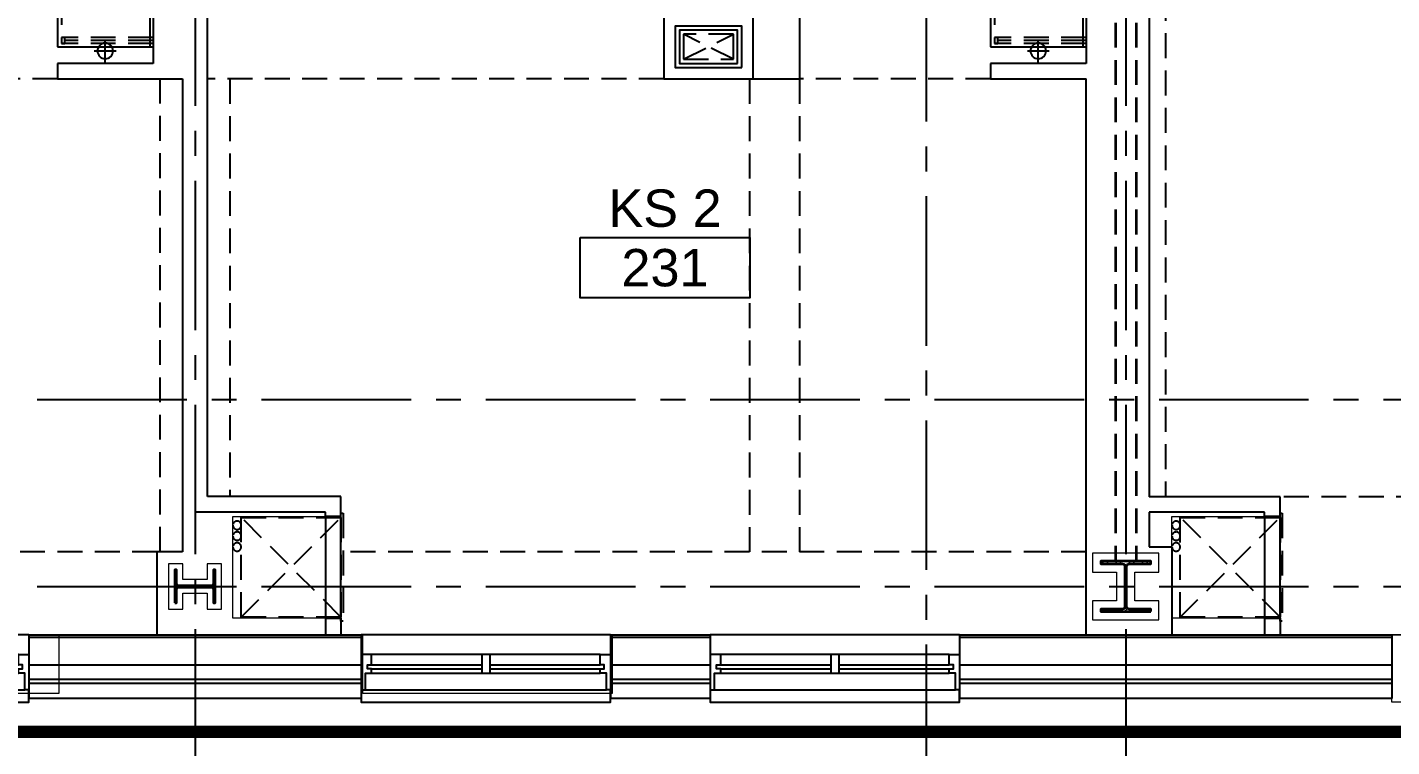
# Model space of a CAD drawing. Header units: inches. Extents: x 12000 to 16048, y 0 to 3185.
# Drawn here: x 14871.6 to 15200, y 805.7 to 979 of the extents above; entities that cross this region are included whole.
import ezdxf
from ezdxf.enums import TextEntityAlignment as Align

# ---------------------------------------------------------------- set-up
doc = ezdxf.new("R2010")
doc.units = ezdxf.units.IN
doc.header["$LTSCALE"] = 48
doc.header["$MEASUREMENT"] = 0
for name, pattern in [('CENTER2', [1.125, 0.75, -0.125, 0.125, -0.125]), ('HIDDEN', [0.375, 0.25, -0.125]), ('HIDDEN2', [0.1875, 0.125, -0.0625]), ('PHANTOM2', [1.25, 0.625, -0.125, 0.125, -0.125, 0.125, -0.125])]:
    doc.linetypes.add(name, pattern=pattern)
for name, color, linetype in [('_0_Objects', 8, 'Continuous'), ('A-Door', 8, 'Continuous'), ('A-Door-Head', 8, 'Continuous'), ('A-Flor-Case', 8, 'Continuous'), ('A-Flor-Case-Hidden', 8, 'HIDDEN2'), ('A-Flor-Outline', 8, 'Continuous'), ('A-Flor-Ovhd', 8, 'HIDDEN2'), ('A-Flor-Pfix', 8, 'Continuous'), ('A-Flor-Soffit', 8, 'HIDDEN2'), ('A-Flor-Wall Mtd Fixture', 8, 'Continuous'), ('A-Glaz', 8, 'Continuous'), ('A-Glaz-Sill', 8, 'Continuous'), ('A-Grid(3-32)', 8, 'CENTER2'), ('A-HVAC', 8, 'HIDDEN2'), ('A-Site-Property', 8, 'PHANTOM2'), ('A-Tag-Rm(3-32)', 8, 'Continuous'), ('A-Wall-Full', 8, 'Continuous'), ('A-Wall-Hatch', 8, 'Continuous')]:
    doc.layers.add(name, color=color, linetype=linetype)
for name, color, linetype, lineweight in [('A-Detl-Hatch', 8, 'Continuous', 18), ('S-Detl-Hatch', 8, 'Continuous', 18), ('S-Detl-Wide', 8, 'Continuous', 35)]:
    doc.layers.add(name, color=color, linetype=linetype, lineweight=lineweight)
doc.layers.add('G-Anno-Nplt', color=8, linetype='Continuous', lineweight=18, plot=False)
doc.layers.add('G-Anno-View', color=8, linetype='Continuous', lineweight=18, plot=False)
doc.styles.add('G1DIM', font='arial.ttf')
doc.styles.get("Standard").update_dxf_attribs({"font": 'arial.ttf'})
doc.dimstyles.new('Aec-Arch-I-96', dxfattribs={"dimscale": 96, "dimtxt": 0.09375, "dimasz": 0.0625, "dimexe": 0.0625, "dimexo": 0.0625, "dimgap": 0.03125, "dimtad": 1, "dimdec": 3, "dimzin": 3, "dimdsep": 46, "dimlunit": 4, "dimtxsty": 'G1DIM', "dimblk": 'ARCHTICK', "dimcen": 0.09375, "dimclrd": 256, "dimclre": 256, "dimclrt": 256, "dimazin": 2, "dimtfac": 0.75, "dimtdec": 3, "dimtix": 1, "dimtmove": 2, "dimatfit": 2, "dimldrblk": 'OPEN90', "dimfxl": 0.0625, "dimtolj": 1, "dimtzin": 0, "dimarcsym": 0})

# ---------------------------------------------------------------- blocks, each defined once
blk = doc.blocks.new('EXTERIOR WINDOW')
at = {"layer": 'A-Glaz'}
for p, q in [((3829.83, -10349.67), (3856.33, -10349.67)), ((3858.33, -10349.67), (3884.83, -10349.67)), ((3829.83, -10350.67), (3856.33, -10350.67)), ((3829.83, -10351.67), (3884.83, -10351.67)), ((3858.33, -10350.67), (3884.83, -10350.67))]:
    blk.add_line(p, q, dxfattribs=at)
for points in [[(3829.83, -10349.67), (3829.83, -10347.17), (3827.33, -10347.17), (3827.33, -10355.67), (3828.33, -10355.67), (3828.33, -10351.67), (3829.83, -10351.67), (3829.83, -10350.67), (3828.83, -10350.67), (3828.83, -10349.67), (3829.83, -10349.67)], [(3884.83, -10349.67), (3884.83, -10347.17), (3887.33, -10347.17), (3887.33, -10355.67), (3886.33, -10355.67), (3886.33, -10351.67), (3884.83, -10351.67), (3884.83, -10350.67), (3885.83, -10350.67), (3885.83, -10349.67), (3884.83, -10349.67)]]:
    blk.add_lwpolyline(points, dxfattribs=at)
blk.add_lwpolyline([(3858.33, -10347.17), (3856.33, -10347.17), (3856.33, -10351.67), (3858.33, -10351.67)], close=True, dxfattribs=at)
at = {"layer": 'A-Glaz-Sill'}
for p, q in [((3887.33, -10342.42), (3827.33, -10342.42)), ((3884.83, -10347.17), (3829.83, -10347.17)), ((3828.33, -10355.67), (3886.33, -10355.67))]:
    blk.add_line(p, q, dxfattribs=at)
blk.add_lwpolyline([(3827.33, -10355.67), (3827.33, -10358.67), (3887.33, -10358.67), (3887.33, -10355.67)], dxfattribs=at)
blk = doc.blocks.new('2ND FLOOR CORE & SHELL')
at = {"layer": 'A-Wall-Full'}
for p, q in [((10856.5, -9209.34), (10856.5, -9224.71)), ((10856.5, -9209.38), (10936.5, -9209.38)), ((10936.5, -9209.34), (10936.5, -9224.71)), ((10996.5, -9209.34), (10996.5, -9224.71)), ((10996.5, -9209.38), (11020.5, -9209.38)), ((11020.5, -9209.34), (11020.5, -9224.71)), ((11080.5, -9209.34), (11080.5, -9224.71)), ((11080.5, -9209.38), (11184.5, -9209.38)), ((11184.5, -9209.36), (11184.5, -9224.73)), ((10936.5, -9224.75), (10856.5, -9224.75)), ((11020.5, -9224.75), (10996.5, -9224.75)), ((11184.5, -9224.75), (11080.5, -9224.75))]:
    blk.add_line(p, q, dxfattribs=at)
at = {"layer": 'A-Wall-Hatch'}
for p, q in [((10856.5, -9210), (10936.5, -9210)), ((10996.5, -9210), (11020.5, -9210)), ((11080.5, -9210), (11184.5, -9210)), ((10856.5, -9216.62), (10936.5, -9216.62)), ((10996.5, -9216.62), (11020.5, -9216.62)), ((11080.5, -9216.62), (11184.5, -9216.62)), ((10936.5, -9220.13), (10856.5, -9220.13)), ((11020.5, -9220.13), (10996.5, -9220.13)), ((11184.5, -9220.13), (11080.5, -9220.13)), ((10936.5, -9221.13), (10856.5, -9221.13)), ((11020.5, -9221.13), (10996.5, -9221.13)), ((11184.5, -9221.13), (11080.5, -9221.13))]:
    blk.add_line(p, q, dxfattribs=at)
for p in [(6969.17, 1133.05), (7109.17, 1133.05), (7193.17, 1133.05)]:
    blk.add_blockref('EXTERIOR WINDOW', p)
blk = doc.blocks.new('*U9')
at = {"layer": 'A-Detl-Hatch'}
h = blk.add_hatch(dxfattribs=at)
h.set_pattern_fill('ANSI32', color=256, scale=6, style=0)
h.set_pattern_definition([(45, (0, -4.865), (-1.591, 1.591), []), (45, (1.0607, -4.865), (-1.591, 1.591), [])])
edge = h.paths.add_edge_path()
edge.add_line((3.98, -9.73), (3.98, -9.295))
edge.add_line((3.98, -9.295), (0.645, -9.295))
edge.add_arc((0.645, -8.795), 0.5, 180, 270, ccw=False)
edge.add_line((0.145, -8.795), (0.145, -0.935))
edge.add_arc((0.645, -0.935), 0.5, 90, 180, ccw=False)
edge.add_line((0.645, -0.435), (3.98, -0.435))
edge.add_line((3.98, -0.435), (3.98, 0))
edge.add_line((3.98, 0), (-3.98, 0))
edge.add_line((-3.98, 0), (-3.98, -0.435))
edge.add_line((-3.98, -0.435), (-0.645, -0.435))
edge.add_arc((-0.645, -0.935), 0.5, 0, 90, ccw=False)
edge.add_line((-0.145, -0.935), (-0.145, -8.795))
edge.add_arc((-0.645, -8.795), 0.5, -90, 0, ccw=False)
edge.add_line((-0.645, -9.295), (-3.98, -9.295))
edge.add_line((-3.98, -9.295), (-3.98, -9.73))
edge.add_line((-3.98, -9.73), (3.98, -9.73))
at = {"linetype": 'ByBlock'}
blk.add_lwpolyline([(3.98, -9.73), (3.98, -9.295), (0.645, -9.295, -0.4142136), (0.145, -8.795), (0.145, -0.935, -0.4142136), (0.645, -0.435), (3.98, -0.435), (3.98, 0), (-3.98, 0), (-3.98, -0.435), (-0.645, -0.435, -0.4142136), (-0.145, -0.935), (-0.145, -8.795, -0.4142136), (-0.645, -9.295), (-3.98, -9.295), (-3.98, -9.73)], format="xyb", close=True, dxfattribs=at)
blk = doc.blocks.new('W10X33')
at = {"layer": 'S-Detl-Hatch'}
blk.add_lwpolyline([(13773.28, -7309.78), (13773.28, -7306.34), (13769.45, -7306.34), (13769.45, -7300.48), (13773.28, -7300.48), (13773.28, -7297.05), (13762.32, -7297.05), (13762.32, -7300.48), (13766.16, -7300.48), (13766.16, -7306.34), (13762.32, -7306.34), (13762.32, -7309.78)], close=True, dxfattribs=at)
at = {"layer": 'S-Detl-Wide'}
blk.add_blockref('*U9', (13767.8, -7298.55), dxfattribs=at)
blk = doc.blocks.new('*U10')
at = {"layer": 'A-Detl-Hatch'}
h = blk.add_hatch(dxfattribs=at)
h.set_pattern_fill('ANSI32', color=256, scale=6, style=0)
h.set_pattern_definition([(45, (0, -6.06), (-1.591, 1.591), []), (45, (1.0607, -6.06), (-1.591, 1.591), [])])
edge = h.paths.add_edge_path()
edge.add_line((6, -12.12), (6, -11.515))
edge.add_line((6, -11.515), (0.795, -11.515))
edge.add_arc((0.795, -10.915), 0.6, 180, 270, ccw=False)
edge.add_line((0.195, -10.915), (0.195, -1.205))
edge.add_arc((0.795, -1.205), 0.6, 90, 180, ccw=False)
edge.add_line((0.795, -0.605), (6, -0.605))
edge.add_line((6, -0.605), (6, 0))
edge.add_line((6, 0), (-6, 0))
edge.add_line((-6, 0), (-6, -0.605))
edge.add_line((-6, -0.605), (-0.795, -0.605))
edge.add_arc((-0.795, -1.205), 0.6, 0, 90, ccw=False)
edge.add_line((-0.195, -1.205), (-0.195, -10.915))
edge.add_arc((-0.795, -10.915), 0.6, 270, 360, ccw=False)
edge.add_line((-0.795, -11.515), (-6, -11.515))
edge.add_line((-6, -11.515), (-6, -12.12))
edge.add_line((-6, -12.12), (6, -12.12))
at = {"linetype": 'ByBlock'}
blk.add_lwpolyline([(6, -12.12), (6, -11.515), (0.795, -11.515, -0.4142136), (0.195, -10.915), (0.195, -1.205, -0.4142136), (0.795, -0.605), (6, -0.605), (6, 0), (-6, 0), (-6, -0.605), (-0.795, -0.605, -0.4142136), (-0.195, -1.205), (-0.195, -10.915, -0.4142136), (-0.795, -11.515), (-6, -11.515), (-6, -12.12)], format="xyb", close=True, dxfattribs=at)
blk = doc.blocks.new('W12X65')
at = {"layer": 'S-Detl-Hatch'}
blk.add_lwpolyline([(13860.59, -7310.28), (13860.59, -7305.67), (13854.79, -7305.67), (13854.79, -7298.76), (13860.59, -7298.76), (13860.59, -7294.16), (13844.59, -7294.16), (13844.59, -7298.76), (13850.4, -7298.76), (13850.4, -7305.67), (13844.59, -7305.67), (13844.59, -7310.28)], close=True, dxfattribs=at)
at = {"layer": 'S-Detl-Wide'}
blk.add_blockref('*U10', (13852.59, -7296.16), dxfattribs=at)
blk = doc.blocks.new('2ND FLOOR - STRUCTURAL GRID')
at = {"layer": 'A-Grid(3-32)'}
for p, q in [((10896.5, -7426.01), (10896.5, -9409.77)), ((11072.5, -9409.77), (11072.5, -7426.01)), ((11120.5, -7426.01), (11120.5, -9409.77)), ((8104.5, -9152.75), (11912.5, -9152.75)), ((8104.5, -9197.75), (11912.5, -9197.75))]:
    blk.add_line(p, q, dxfattribs=at)
at = {"layer": 'S-Detl-Wide', "linetype": 'HIDDEN2'}
for p, q in [((11118, -8998.95), (11118, -9191.69)), ((11123, -8998.95), (11123, -9191.69))]:
    blk.add_line(p, q, dxfattribs=at)
blk.add_blockref('W12X65', (-2732.1, -1895.53))
at = {"rotation": 270}
blk.add_blockref('W10X33', (18199.91, 4570.05), dxfattribs=at)
blk = doc.blocks.new('HVAC UNIT NICHE')
at = {"layer": 'A-Door-Head'}
blk.add_lwpolyline([(4, 0), (28.5, 0), (28.5, -3.75), (4, -3.75)], close=True, dxfattribs=at)
at = {"layer": 'A-HVAC'}
for p, q in [((4.25, 0), (28.25, -24)), ((4.25, -24), (28.25, 0))]:
    blk.add_line(p, q, dxfattribs=at)
for points in [[(3.25, 0), (29.25, 0), (29.25, 0.5), (3.25, 0.5)], [(4.25, -24), (28.25, -24), (28.25, 0), (4.25, 0)]]:
    blk.add_lwpolyline(points, close=True, dxfattribs=at)
for centre in [(21.13, -25), (23.75, -25), (26.36, -25)]:
    blk.add_circle(centre, 1, dxfattribs=at)
at = {"layer": 'A-Wall-Full'}
for p, q in [((4, 0), (0, 0)), ((4, -3.75), (4, 0)), ((28.5, 0), (33.25, 0)), ((28.5, -3.75), (28.5, 0)), ((33.25, 0), (33.25, -26)), ((4, -3.75), (0, -3.75)), ((28.5, -3.75), (29.5, -3.75)), ((29.5, -3.75), (29.5, -26))]:
    blk.add_line(p, q, dxfattribs=at)
at = {"layer": 'G-Anno-Nplt'}
blk.add_lwpolyline([(4, 0), (4, -26), (28.5, -26), (28.5, 0)], close=True, dxfattribs=at)
blk = doc.blocks.new('King Suite 1')
at = {"layer": 'A-Flor-Soffit'}
for p, q in [((9.56, -99.75), (9.56, -247.38)), ((134.07, -247.38), (37.12, -247.38))]:
    blk.add_line(p, q, dxfattribs=at)
at = {"layer": 'A-Wall-Full'}
for p, q in [((11.12, -247.38), (5.63, -247.38)), ((11.12, -251.12), (5.63, -251.12)), ((5.63, -251.12), (5.63, -259.44)), ((5.63, -259.44), (11.12, -259.44)), ((11.12, -259.44), (11.12, -280.63))]:
    blk.add_line(p, q, dxfattribs=at)
blk.add_lwpolyline([(5.63, -99.75), (5.63, -247.38)], dxfattribs=at)
at = {"layer": 'G-Anno-Nplt'}
blk.add_line((11.12, -280.63), (286.82, -280.63), dxfattribs=at)
blk.add_lwpolyline([(64, -280.61), (124, -280.61), (124, -296.87), (64, -296.87)], close=True, dxfattribs=at)
at = {"xscale": -1, "rotation": 270}
blk.add_blockref('HVAC UNIT NICHE', (37.12, -280.63), dxfattribs=at)
blk = doc.blocks.new('Plumbing Chase')
at = {"layer": 'A-Flor-Outline', "linetype": 'HIDDEN2', "ltscale": 0.5}
blk.add_lwpolyline([(0.625, 0), (6.625, 0), (6.625, 24), (0.625, 24)], close=True, dxfattribs=at)
at = {"layer": 'G-Anno-Nplt'}
for centre in [(3.625, 18), (3.625, 12), (3.625, 6)]:
    blk.add_circle(centre, 2.5, dxfattribs=at)
blk = doc.blocks.new('18in door')
blk.add_lwpolyline([(0, 0), (1.5, 0), (1.5, 18), (0, 18)], close=True)
blk.add_arc((0, 0), 18, 0, 90)
blk = doc.blocks.new('Single 12x6 HVAC Shaft')
at = {"layer": 'A-Flor-Outline'}
blk.add_lwpolyline([(3.75, 17.75), (11.75, 17.75), (11.75, 3.75), (3.75, 3.75)], close=True, dxfattribs=at)
at = {"layer": 'A-HVAC'}
for p, q in [((4.75, 16.75), (10.75, 4.75)), ((4.75, 4.75), (10.75, 16.75))]:
    blk.add_line(p, q, dxfattribs=at)
blk.add_lwpolyline([(4.75, 16.75), (10.75, 16.75), (10.75, 4.75), (4.75, 4.75)], close=True, dxfattribs=at)
at = {"layer": 'A-Wall-Full'}
for points in [[(0, 21.5), (15.5, 21.5), (15.5, 0), (0, 0)], [(2.75, 18.75), (12.75, 18.75), (12.75, 2.75), (2.75, 2.75)]]:
    blk.add_lwpolyline(points, close=True, dxfattribs=at)
blk = doc.blocks.new('wall sconce')
for p, q in [((-1, 0), (4.625, 0)), ((2, -2.625), (2, 2.625))]:
    blk.add_line(p, q)
blk.add_circle((2, 0), 1.875)
blk = doc.blocks.new('sink1915rear')
for p, q in [((-6, -4.54), (-3.61, -6.94)), ((-5.78, -4.41), (-3.96, -6.23)), ((-5.6, -4.24), (-3.78, -6.05)), ((-5.47, -4.01), (-3.08, -6.41)), ((-3.96, -6.23), (-3.78, -6.05)), ((-3.61, -6.94), (-3.08, -6.41))]:
    blk.add_line(p, q)
blk.add_circle((-6.35, -3.67), 0.938)
for points, knots in [([(-5.07, -5.48), (-5.16, -5.54), (-5.5, -5.8), (-6.03, -6.29), (-6.6, -6.99), (-7.03, -7.71), (-7.32, -8.45), (-7.5, -9.2), (-7.56, -9.95), (-7.5, -10.7), (-7.32, -11.45), (-7.03, -12.19), (-6.6, -12.91), (-6.03, -13.61), (-5.33, -14.26), (-4.48, -14.84), (-3.5, -15.33), (-2.41, -15.7), (-1.23, -15.95), (-0.41, -15.98), (0, -15.99)], [5.387657, 5.387657, 5.387657, 5.387657, 5.72094, 6.671915, 7.55893, 8.391939, 9.182354, 9.943851, 10.690053, 11.436458, 12.198524, 12.989815, 13.823917, 14.712127, 15.664288, 16.687236, 17.780855, 18.938437, 20.147416, 21.38303, 21.38303, 21.38303, 21.38303]), ([(0, -3.91), (-0.41, -3.93), (-1.23, -3.96), (-2.41, -4.2), (-3.48, -4.57), (-4.13, -4.89), (-4.43, -5.06)], [0, 0, 0, 0, 1.238365, 2.448444, 3.606048, 4.621257, 4.621257, 4.621257, 4.621257])]:
    blk.add_open_spline(points, degree=3, knots=knots)
for points in [[(0, -3.91), (1.24, -3.99), (2.42, -4.23), (3.52, -4.61), (4.49, -5.1), (5.33, -5.68), (6.03, -6.32), (6.59, -7.01), (7.01, -7.73), (7.31, -8.46), (7.48, -9.21), (7.54, -9.95), (7.48, -10.69), (7.31, -11.44), (7.01, -12.17), (6.59, -12.89), (6.03, -13.58), (5.33, -14.22), (4.49, -14.81), (3.51, -15.3), (2.42, -15.67), (1.23, -15.91), (0, -15.99)], [(0, -9.7), (-0.48, -9.61), (-0.88, -9.34), (-1.15, -8.93), (-1.25, -8.45), (-1.15, -7.97), (-0.88, -7.57), (-0.48, -7.3), (0, -7.2)], [(0, -7.58), (-0.33, -7.64), (-0.62, -7.83), (-0.81, -8.12), (-0.87, -8.45), (-0.81, -8.79), (-0.62, -9.07), (-0.33, -9.26), (0, -9.33)], [(0, -9.7), (0.48, -9.61), (0.88, -9.34), (1.15, -8.93), (1.25, -8.45), (1.15, -7.97), (0.88, -7.57), (0.48, -7.3), (0, -7.2)], [(0, -7.58), (0.33, -7.64), (0.62, -7.83), (0.81, -8.12), (0.88, -8.45), (0.81, -8.79), (0.62, -9.07), (0.33, -9.26), (0, -9.33)]]:
    blk.add_spline(points, degree=3)
at = {"layer": 'A-Flor-Case-Hidden', "linetype": 'HIDDEN2', "ltscale": 0.25, "extrusion": (0, 0, -1)}
blk.add_ellipse((0, -10.01), major_axis=(-8.56, 0), ratio=0.824818, dxfattribs=at)
blk = doc.blocks.new('41in Std Vanity')
at = {"layer": 'A-Flor-Case'}
for p, q in [((23, 52), (0, 52)), ((0.75, 4), (0.75, 52)), ((23, 4), (23, 52)), ((23, 4), (0, 4))]:
    blk.add_line(p, q, dxfattribs=at)
at = {"layer": 'A-Flor-Case-Hidden'}
for p, q in [((0, 51.25), (22, 51.25)), ((0, 50.5), (21.25, 50.5)), ((0, 49.75), (21.25, 49.75)), ((22, 4.75), (22, 51.125)), ((0, 16.875), (21.25, 16.875)), ((0, 16.125), (21.25, 16.125)), ((0, 15.375), (22, 15.375)), ((21.25, 16.125), (0.75, 16.125)), ((21.25, 15.375), (0.75, 15.375)), ((0, 6.25), (21.25, 6.25)), ((0, 5.5), (21.25, 5.5)), ((0, 4.75), (22, 4.75))]:
    blk.add_line(p, q, dxfattribs=at)
for points in [[(21.25, 49.75), (22, 49.75), (22, 51.25), (21.25, 51.25)], [(21.25, 16.875), (22, 16.875), (22, 15.375), (21.25, 15.375)], [(21.25, 6.25), (22, 6.25), (22, 4.75), (21.25, 4.75)]]:
    blk.add_lwpolyline(points, close=True, dxfattribs=at)
at = {"layer": 'A-Wall-Full'}
for p, q in [((0, 0), (0, 56)), ((0, 56), (23, 56)), ((23, 0), (0, 0))]:
    blk.add_line(p, q, dxfattribs=at)
at = {"layer": 'A-Flor-Pfix', "rotation": 90}
blk.add_blockref('sink1915rear', (2.736, 33.312), dxfattribs=at)
at = {"layer": 'A-Flor-Wall Mtd Fixture', "xscale": -1, "rotation": 90}
blk.add_blockref('wall sconce', (11.5, 55), dxfattribs=at)
at = {"layer": 'A-Flor-Wall Mtd Fixture', "rotation": 90}
blk.add_blockref('wall sconce', (11.5, 1), dxfattribs=at)
blk = doc.blocks.new('_ArchTick')
at = {"linetype": 'ByBlock', "const_width": 0.15}
blk.add_lwpolyline([(-0.5, -0.5), (0.5, 0.5)], dxfattribs=at)
blk = doc.blocks.new('*D139')
at = {"layer": 'Defpoints', "transparency": 16777216}
for p in [(-44.25, -73.66), (-4.25, -73.66), (-4.25, -75.03)]:
    blk.add_point(p, dxfattribs=at)
at = {"layer": 'G-Anno-Nplt', "lineweight": -2, "transparency": 16777216}
for p, q in [((-44.25, -75.03), (-4.25, -75.03)), ((-44.25, -75.16), (-44.25, -76.53)), ((-4.25, -75.16), (-4.25, -76.53))]:
    blk.add_line(p, q, dxfattribs=at)
at = {"layer": 'G-Anno-Nplt', "lineweight": -2, "transparency": 16777216, "xscale": 1.5, "yscale": 1.5, "zscale": 1.5, "rotation": 180}
blk.add_blockref('_ArchTick', (-44.25, -75.03), dxfattribs=at)
at = {"layer": 'G-Anno-Nplt', "lineweight": -2, "transparency": 16777216, "xscale": 1.5, "yscale": 1.5, "zscale": 1.5}
blk.add_blockref('_ArchTick', (-4.25, -75.03), dxfattribs=at)
at = {"layer": 'G-Anno-Nplt', "transparency": 16777216, "insert": (-24.25, -76.93), "char_height": 2.25, "attachment_point": 5, "rotation": 180, "style": 'G1DIM'}
blk.add_mtext('\\A1;3\'-4"', dxfattribs=at)
blk = doc.blocks.new('_Open90')
at = {"linetype": 'ByBlock', "lineweight": -2}
for p, q in [((0, 0), (-1, 0)), ((-0.5, 0.5), (0, 0)), ((0, 0), (-0.5, -0.5))]:
    blk.add_line(p, q, dxfattribs=at)
blk = doc.blocks.new('*D140')
at = {"layer": 'Defpoints', "transparency": 16777216}
for p in [(-11.64, -72.75), (-10.4, -72.75), (-10.4, -96.75)]:
    blk.add_point(p, dxfattribs=at)
at = {"layer": 'G-Anno-Nplt', "lineweight": -2, "transparency": 16777216}
for p, q in [((-11.9, -72.75), (-13.14, -72.75)), ((-11.64, -96.75), (-11.64, -72.75)), ((-11.9, -96.75), (-13.14, -96.75))]:
    blk.add_line(p, q, dxfattribs=at)
at = {"layer": 'G-Anno-Nplt', "lineweight": -2, "transparency": 16777216, "xscale": 1.5, "yscale": 1.5, "zscale": 1.5}
for p, rotation in [((-11.64, -72.75), 90), ((-11.64, -96.75), 270)]:
    blk.add_blockref('_ArchTick', p, dxfattribs=dict(at, rotation=rotation))
at = {"layer": 'G-Anno-Nplt', "transparency": 16777216, "insert": (-13.54, -84.75), "char_height": 2.25, "attachment_point": 5, "rotation": 90, "style": 'G1DIM'}
blk.add_mtext('\\A1;2\'-0"', dxfattribs=at)
blk = doc.blocks.new('Rm Tag')
blk.add_lwpolyline([(-0.2124, 0.0759), (0.2124, 0.0759), (0.2124, -0.0759), (-0.2124, -0.0759)], close=True)
for p in [(0, 0.2858), (0, 0.1493), (0, 0)]:
    blk.add_attdef('XXX', text='', height=0.0938).set_placement(p, align=Align.MIDDLE_CENTER)
blk = doc.blocks.new('Studio Vanity and Closet Typ')
at = {"layer": 'A-Door'}
for points in [[(-42.2386, -69), (-42.2386, -72.75), (-44.2386, -72.75), (-44.2386, -69)], [(-6.2386, -69), (-6.2386, -72.75), (-4.2386, -72.75), (-4.2386, -69)]]:
    blk.add_lwpolyline(points, close=True, dxfattribs=at)
at = {"layer": 'A-Door-Head'}
blk.add_lwpolyline([(-42.2386, -69), (-42.2386, -72.75), (-6.2386, -72.75), (-6.2386, -69)], close=True, dxfattribs=at)
at = {"layer": 'A-Flor-Ovhd'}
for p, q in [((-4.375, -81.955), (-44.25, -81.955)), ((-4.375, -85.955), (-44.25, -85.955)), ((-4.375, -86.955), (-44.25, -86.955))]:
    blk.add_line(p, q, dxfattribs=at)
at = {"layer": 'A-Flor-Soffit'}
blk.add_line((-59.75, -23), (-59.75, -69), dxfattribs=at)
at = {"layer": 'A-Wall-Full'}
for p, q in [((-56, 0), (-56, -23)), ((0, 0), (0, -23)), ((-56, -23), (-59.75, -23)), ((-42.25, -69), (-59.75, -69)), ((-59.75, -101.625), (-59.75, -69)), ((-42.25, -69), (-42.25, -72.75)), ((0, -69), (-6.25, -69)), ((-6.25, -69), (-6.25, -72.75)), ((-44.25, -80.125), (-44.25, -72.75)), ((-44.25, -72.75), (-42.25, -72.75)), ((-4.25, -72.75), (-6.25, -72.75)), ((-4.25, -72.75), (-4.25, -96.75)), ((-4.25, -96.75), (-44.25, -96.75)), ((3, -101.625), (-59.75, -101.625))]:
    blk.add_line(p, q, dxfattribs=at)
at = {"xscale": -1, "rotation": 90}
blk.add_blockref('41in Std Vanity', (0, 0), dxfattribs=at)
for name, p in [('Plumbing Chase', (-4.25, -96.75)), ('Single 12x6 HVAC Shaft', (-59.75, -101.625))]:
    blk.add_blockref(name, p)
at = {"layer": 'A-Door'}
blk.add_blockref('18in door', (-42.2386, -69), dxfattribs=at)
at = {"layer": 'A-Door', "xscale": -1}
blk.add_blockref('18in door', (-6.2386, -69), dxfattribs=at)
at = {"layer": 'G-Anno-View', "insert": (-44.2161, -34.9487), "char_height": 20.58111, "width": 161.68767, "attachment_point": 1, "style": 'G1DIM'}
blk.add_mtext('A1', dxfattribs=at)
at = {"layer": 'G-Anno-Nplt'}
dim = blk.add_linear_dim(base=(-11.64, -72.75), p1=(-10.398, -96.75), p2=(-10.398, -72.75), angle=90, dimstyle='Aec-Arch-I-96', override={"dimscale": 24, "dimsah": 1, "dimclrt": 256}, dxfattribs=at)
dim.commit()
dim.dimension.update_dxf_attribs({"geometry": '*D140', "text_midpoint": (-13.5388, -84.75)})
dim = blk.add_linear_dim(base=(-4.25, -75.0334), p1=(-44.25, -73.6618), p2=(-4.25, -73.6618), dimstyle='Aec-Arch-I-96', override={"dimscale": 24, "dimsah": 1, "dimclrt": 256}, dxfattribs=at)
dim.commit()
dim.dimension.update_dxf_attribs({"geometry": '*D139', "text_midpoint": (-24.25, -76.933)})
blk = doc.blocks.new('King Studio 2')
at = {"layer": 'A-Flor-Soffit'}
for p, q in [((9.56, 260.64), (188.88, 260.63)), ((78.56, 146.75), (78.56, 260.63)), ((90.56, 146.75), (90.56, 260.63)), ((215.63, 146.75), (215.63, 247.37)), ((111.19, 146.75), (221, 146.75))]:
    blk.add_line(p, q, dxfattribs=at)
at = {"layer": 'A-Wall-Full'}
for p, q in [((9.56, 280.62), (9.56, 146.75)), ((214.88, 251.12), (224, 251.12)), ((214.88, 247.37), (221, 247.37)), ((32.56, 146.75), (9.56, 146.75))]:
    blk.add_line(p, q, dxfattribs=at)
blk.add_lwpolyline([(221, 247.37), (221, 84), (215.63, 84), (215.63, 59.9), (221, 59.9), (221, 6)], dxfattribs=at)
at = {"layer": 'G-Anno-Nplt'}
blk.add_line((9.56, 280.62), (214.58, 280.62), dxfattribs=at)
for points in [[(100, 280.62), (40, 280.62), (40, 296.87), (100, 296.87)], [(184, 280.62), (124, 280.62), (124, 296.87), (184, 296.87)], [(123.62, 294.75), (183.62, 294.75), (183.62, 280.62), (123.62, 280.62)]]:
    blk.add_lwpolyline(points, close=True, dxfattribs=at)
at = {"xscale": -1, "rotation": 90}
for name, p in [('HVAC UNIT NICHE', (188.88, 280.62)), ('Studio Vanity and Closet Typ', (9.56, 87))]:
    blk.add_blockref(name, p, dxfattribs=at)
blk = doc.blocks.new('King Studio 1')
at = {"layer": 'A-Flor-Soffit'}
for p, q in [((8.36, 260.64), (8.36, 146.75)), ((9.12, 260.64), (188.88, 260.64))]:
    blk.add_line(p, q, dxfattribs=at)
at = {"layer": 'A-Wall-Full'}
for p, q in [((9.12, 280.63), (9.12, 260.64)), ((3, 146.75), (3, 260.64)), ((3, 260.64), (9.12, 260.64)), ((33.12, 146.75), (3, 146.75))]:
    blk.add_line(p, q, dxfattribs=at)
at = {"layer": 'G-Anno-Nplt'}
blk.add_line((9.12, 280.63), (215.02, 280.63), dxfattribs=at)
for points in [[(40, 280.63), (100, 280.63), (100, 296.87), (40, 296.87)], [(32.75, 294.75), (92.75, 294.75), (92.75, 280.63), (32.75, 280.63)]]:
    blk.add_lwpolyline(points, close=True, dxfattribs=at)
at = {"xscale": -1, "rotation": 90}
blk.add_blockref('Studio Vanity and Closet Typ', (10.12, 87), dxfattribs=at)

msp = doc.modelspace()

# ---------------------------------------------------------------- linework, layer by layer
at = {"layer": 'A-Site-Property', "const_width": 3}
msp.add_lwpolyline([(12860, 809.2572, 0.00039089), (12716, 809.1446, 0.00127042), (12248, 807.2237), (12248, 1671.9933), (12248, 2571.9933), (15651.7518, 1937.5601, 0.00270737), (15800, 1910.7576), (15800, 809.2572), (12860, 809.2572)], format="xyb", dxfattribs=at)

# ---------------------------------------------------------------- block references
at = {"layer": '_0_Objects', "linetype": 'HIDDEN'}
msp.add_blockref('2ND FLOOR - STRUCTURAL GRID', (4015.5006, 10042.0072), dxfattribs=at)
at = {"layer": '_0_Objects'}
for name, p in [('2ND FLOOR CORE & SHELL', (4015.5006, 10042.0072)), ('King Suite 1', (15136, 1113.2572))]:
    msp.add_blockref(name, p, dxfattribs=at)
at = {"layer": '_0_Objects', "rotation": 180}
for name, p in [('King Studio 1', (14912, 1113.2572)), ('King Studio 2', (15136, 1113.2572))]:
    msp.add_blockref(name, p, dxfattribs=at)
at = {"layer": 'A-Tag-Rm(3-32)'}
ref = msp.add_blockref('Rm Tag', (15025.0967, 921.0475), dxfattribs=dict(at, xscale=96, yscale=96, zscale=96))
ref.add_attrib('XXX', 'KS 2', dxfattribs={"layer": '0', "height": 9}).set_placement((15025.0967, 935.3785), align=Align.MIDDLE_CENTER)
ref.add_attrib('XXX', '231', dxfattribs={"layer": '0', "height": 9}).set_placement((15025.0967, 921.0475), align=Align.MIDDLE_CENTER)

doc.saveas('drawing.dxf')
